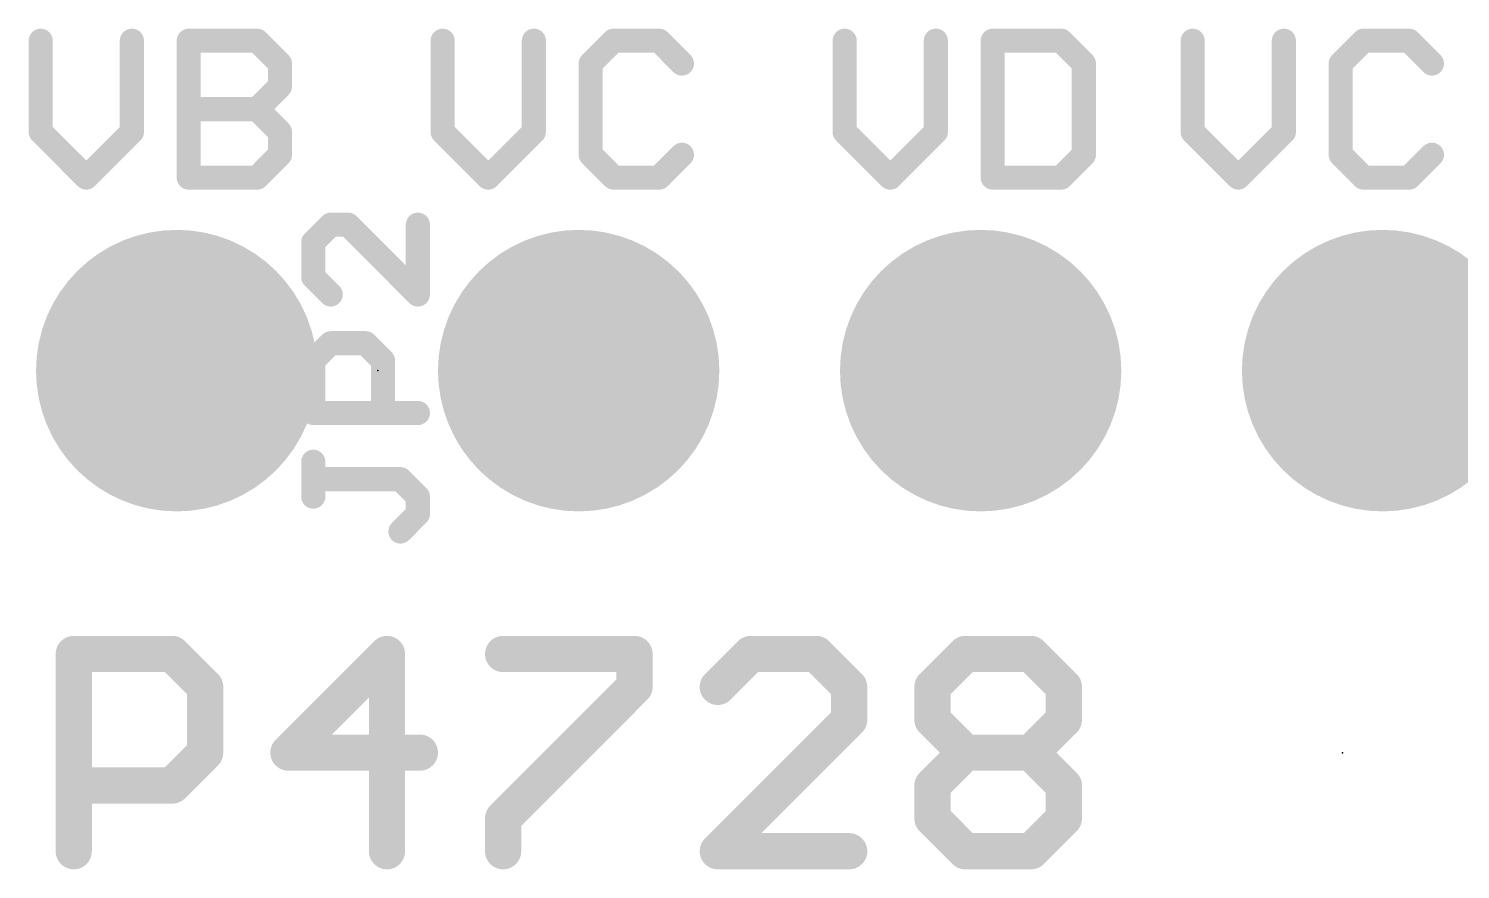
# Model space of a CAD drawing. Extents: x 0.4 to 25, y 0.4 to 17.4.
# Drawn here: x 10.49 to 19.54, y 12.09 to 17.4 of the extents above; entities that cross this region are included whole.
import ezdxf

# ---------------------------------------------------------------- set-up
doc = ezdxf.new("R2010")
doc.units = 0
for name, color, linetype in [('17', 110, 'CONTINUOUS'), ('21', 40, 'CONTINUOUS'), ('23', 40, 'CONTINUOUS'), ('25', 253, 'CONTINUOUS')]:
    doc.layers.add(name, color=color, linetype=linetype)

# ---------------------------------------------------------------- blocks, each defined once
blk = doc.blocks.new('ROUNDP')
at = {"const_width": 0.5}
blk.add_lwpolyline([(0, -0.25, 1), (0, 0.25, 1), (0, -0.25)], format="xyb", dxfattribs=at)

msp = doc.modelspace()

# ---------------------------------------------------------------- linework, layer by layer
at = {"layer": '21'}
for points, const_width in [([(10.5707, 17.3235), (10.5707, 16.7473)], 0.1524), ([(11.1469, 16.7473), (11.1469, 17.3235)], 0.1524), ([(11.5062, 16.4592), (11.5062, 17.3235)], 0.1524), ([(11.5062, 17.3235), (11.9384, 17.3235)], 0.1524), ([(11.9384, 17.3235), (12.0824, 17.1795)], 0.1524), ([(13.1107, 17.3235), (13.1107, 16.7473)], 0.1524), ([(13.6869, 16.7473), (13.6869, 17.3235)], 0.1524), ([(14.1903, 17.3235), (14.0462, 17.1795)], 0.1524), ([(14.4784, 17.3235), (14.1903, 17.3235)], 0.1524), ([(14.6224, 17.1795), (14.4784, 17.3235)], 0.1524), ([(15.6507, 17.3235), (15.6507, 16.7473)], 0.1524), ([(16.2269, 16.7473), (16.2269, 17.3235)], 0.1524), ([(16.5862, 17.3235), (16.5862, 16.4592)], 0.1524), ([(17.0184, 17.3235), (16.5862, 17.3235)], 0.1524), ([(17.1624, 17.1795), (17.0184, 17.3235)], 0.1524), ([(17.8499, 17.3235), (17.8499, 16.7473)], 0.1524), ([(18.4261, 16.7473), (18.4261, 17.3235)], 0.1524), ([(18.9295, 17.3235), (18.7854, 17.1795)], 0.1524), ([(19.2176, 17.3235), (18.9295, 17.3235)], 0.1524), ([(19.3617, 17.1795), (19.2176, 17.3235)], 0.1524), ([(12.0824, 17.1795), (12.0824, 17.0354)], 0.1524), ([(14.0462, 17.1795), (14.0462, 16.6033)], 0.1524), ([(17.1624, 16.6033), (17.1624, 17.1795)], 0.1524), ([(18.7854, 17.1795), (18.7854, 16.6033)], 0.1524), ([(12.0824, 17.0354), (11.9384, 16.8914)], 0.1524), ([(11.5062, 16.8914), (11.9384, 16.8914)], 0.1524), ([(11.9384, 16.8914), (12.0824, 16.7473)], 0.1524), ([(10.5707, 16.7473), (10.8588, 16.4592)], 0.1524), ([(10.8588, 16.4592), (11.1469, 16.7473)], 0.1524), ([(12.0824, 16.7473), (12.0824, 16.6033)], 0.1524), ([(13.1107, 16.7473), (13.3988, 16.4592)], 0.1524), ([(13.3988, 16.4592), (13.6869, 16.7473)], 0.1524), ([(15.6507, 16.7473), (15.9388, 16.4592)], 0.1524), ([(15.9388, 16.4592), (16.2269, 16.7473)], 0.1524), ([(17.8499, 16.7473), (18.138, 16.4592)], 0.1524), ([(18.138, 16.4592), (18.4261, 16.7473)], 0.1524), ([(12.0824, 16.6033), (11.9384, 16.4592)], 0.1524), ([(14.0462, 16.6033), (14.1903, 16.4592)], 0.1524), ([(14.4784, 16.4592), (14.6224, 16.6033)], 0.1524), ([(17.0184, 16.4592), (17.1624, 16.6033)], 0.1524), ([(18.7854, 16.6033), (18.9295, 16.4592)], 0.1524), ([(19.2176, 16.4592), (19.3617, 16.6033)], 0.1524), ([(11.9384, 16.4592), (11.5062, 16.4592)], 0.1524), ([(14.1903, 16.4592), (14.4784, 16.4592)], 0.1524), ([(16.5862, 16.4592), (17.0184, 16.4592)], 0.1524), ([(18.9295, 16.4592), (19.2176, 16.4592)], 0.1524), ([(10.7795, 12.2047), (10.7795, 13.4504)], 0.2286), ([(10.7795, 13.4504), (11.4024, 13.4504)], 0.2286), ([(11.4024, 13.4504), (11.61, 13.2428)], 0.2286), ([(12.7589, 13.4504), (12.1361, 12.8275)], 0.2286), ([(12.7589, 12.2047), (12.7589, 13.4504)], 0.2286), ([(13.4926, 13.4504), (14.323, 13.4504)], 0.2286), ([(14.323, 13.4504), (14.323, 13.2428)], 0.2286), ([(15.0567, 13.4504), (14.8491, 13.2428)], 0.2286), ([(15.4719, 13.4504), (15.0567, 13.4504)], 0.2286), ([(15.6795, 13.2428), (15.4719, 13.4504)], 0.2286), ([(16.2056, 13.2428), (16.4132, 13.4504)], 0.2286), ([(16.4132, 13.4504), (16.8284, 13.4504)], 0.2286), ([(16.8284, 13.4504), (17.036, 13.2428)], 0.2286), ([(11.61, 13.2428), (11.61, 12.8275)], 0.2286), ([(14.323, 13.2428), (13.4926, 12.4123)], 0.2286), ([(15.6795, 13.0351), (15.6795, 13.2428)], 0.2286), ([(16.2056, 13.0351), (16.2056, 13.2428)], 0.2286), ([(17.036, 13.2428), (17.036, 13.0351)], 0.2286), ([(14.8491, 12.2047), (15.6795, 13.0351)], 0.2286), ([(16.4132, 12.8275), (16.2056, 13.0351)], 0.2286), ([(17.036, 13.0351), (16.8284, 12.8275)], 0.2286), ([(11.61, 12.8275), (11.4024, 12.6199)], 0.2286), ([(12.1361, 12.8275), (12.9665, 12.8275)], 0.2286), ([(16.2056, 12.6199), (16.4132, 12.8275)], 0.2286), ([(16.4132, 12.8275), (16.8284, 12.8275)], 0.2286), ([(16.8284, 12.8275), (17.036, 12.6199)], 0.2286), ([(11.4024, 12.6199), (10.7795, 12.6199)], 0.2286), ([(16.2056, 12.4123), (16.2056, 12.6199)], 0.2286), ([(17.036, 12.6199), (17.036, 12.4123)], 0.2286), ([(13.4926, 12.4123), (13.4926, 12.2047)], 0.2286), ([(16.4132, 12.2047), (16.2056, 12.4123)], 0.2286), ([(17.036, 12.4123), (16.8284, 12.2047)], 0.2286), ([(15.6795, 12.2047), (14.8491, 12.2047)], 0.2286), ([(16.8284, 12.2047), (16.4132, 12.2047)], 0.2286)]:
    msp.add_lwpolyline(points, dxfattribs=dict(at, const_width=const_width))
for points, const_width in [([(10.6088, 17.3235, 1), (10.5326, 17.3235)], 0.0762), ([(11.185, 17.3235, 1), (11.1088, 17.3235)], 0.0762), ([(11.5443, 17.3235, 1), (11.4681, 17.3235)], 0.0762), ([(11.5062, 17.3616, 1), (11.5062, 17.2854)], 0.0762), ([(11.9653, 17.3505, 1), (11.9114, 17.2966)], 0.0762), ([(11.9384, 17.2854, 1), (11.9384, 17.3616)], 0.0762), ([(13.1488, 17.3235, 1), (13.0726, 17.3235)], 0.0762), ([(13.725, 17.3235, 1), (13.6488, 17.3235)], 0.0762), ([(14.1903, 17.3616, 1), (14.1903, 17.2854)], 0.0762), ([(14.2172, 17.2966, 1), (14.1633, 17.3505)], 0.0762), ([(14.5053, 17.3505, 1), (14.4514, 17.2966)], 0.0762), ([(14.4784, 17.2854, 1), (14.4784, 17.3616)], 0.0762), ([(15.6888, 17.3235, 1), (15.6126, 17.3235)], 0.0762), ([(16.265, 17.3235, 1), (16.1888, 17.3235)], 0.0762), ([(16.6243, 17.3235, 1), (16.5481, 17.3235)], 0.0762), ([(16.5862, 17.3616, 1), (16.5862, 17.2854)], 0.0762), ([(17.0453, 17.3505, 1), (16.9914, 17.2966)], 0.0762), ([(17.0184, 17.2854, 1), (17.0184, 17.3616)], 0.0762), ([(17.888, 17.3235, 1), (17.8118, 17.3235)], 0.0762), ([(18.4642, 17.3235, 1), (18.388, 17.3235)], 0.0762), ([(18.9295, 17.3616, 1), (18.9295, 17.2854)], 0.0762), ([(18.9564, 17.2966, 1), (18.9026, 17.3505)], 0.0762), ([(19.2446, 17.3505, 1), (19.1907, 17.2966)], 0.0762), ([(19.2176, 17.2854, 1), (19.2176, 17.3616)], 0.0762), ([(12.1205, 17.1795, 1), (12.0443, 17.1795)], 0.0762), ([(12.0555, 17.1525, 1), (12.1094, 17.2064)], 0.0762), ([(14.0843, 17.1795, 1), (14.0081, 17.1795)], 0.0762), ([(14.0193, 17.2064, 1), (14.0731, 17.1525)], 0.0762), ([(14.5955, 17.1525, 1), (14.6494, 17.2064)], 0.0762), ([(17.2005, 17.1795, 1), (17.1243, 17.1795)], 0.0762), ([(17.1355, 17.1525, 1), (17.1894, 17.2064)], 0.0762), ([(18.8235, 17.1795, 1), (18.7473, 17.1795)], 0.0762), ([(18.7585, 17.2064, 1), (18.8124, 17.1525)], 0.0762), ([(19.3347, 17.1525, 1), (19.3886, 17.2064)], 0.0762), ([(12.1094, 17.0085, 1), (12.0555, 17.0624)], 0.0762), ([(12.0443, 17.0354, 1), (12.1205, 17.0354)], 0.0762), ([(11.5062, 16.9295, 1), (11.5062, 16.8533)], 0.0762), ([(11.9653, 16.9183, 1), (11.9114, 16.8644)], 0.0762), ([(11.9114, 16.9183, 1), (11.9653, 16.8644)], 0.0762), ([(11.9384, 16.8533, 1), (11.9384, 16.9295)], 0.0762), ([(10.5976, 16.7743, 1), (10.5437, 16.7204)], 0.0762), ([(10.5326, 16.7473, 1), (10.6088, 16.7473)], 0.0762), ([(11.1088, 16.7473, 1), (11.185, 16.7473)], 0.0762), ([(11.1738, 16.7204, 1), (11.12, 16.7743)], 0.0762), ([(12.1205, 16.7473, 1), (12.0443, 16.7473)], 0.0762), ([(12.0555, 16.7204, 1), (12.1094, 16.7743)], 0.0762), ([(13.1376, 16.7743, 1), (13.0837, 16.7204)], 0.0762), ([(13.0726, 16.7473, 1), (13.1488, 16.7473)], 0.0762), ([(13.6488, 16.7473, 1), (13.725, 16.7473)], 0.0762), ([(13.7138, 16.7204, 1), (13.66, 16.7743)], 0.0762), ([(15.6776, 16.7743, 1), (15.6237, 16.7204)], 0.0762), ([(15.6126, 16.7473, 1), (15.6888, 16.7473)], 0.0762), ([(16.1888, 16.7473, 1), (16.265, 16.7473)], 0.0762), ([(16.2538, 16.7204, 1), (16.2, 16.7743)], 0.0762), ([(17.8769, 16.7743, 1), (17.823, 16.7204)], 0.0762), ([(17.8118, 16.7473, 1), (17.888, 16.7473)], 0.0762), ([(18.388, 16.7473, 1), (18.4642, 16.7473)], 0.0762), ([(18.4531, 16.7204, 1), (18.3992, 16.7743)], 0.0762), ([(12.1094, 16.5763, 1), (12.0555, 16.6302)], 0.0762), ([(14.0731, 16.6302, 1), (14.0193, 16.5763)], 0.0762), ([(14.6494, 16.5763, 1), (14.5955, 16.6302)], 0.0762), ([(17.1894, 16.5763, 1), (17.1355, 16.6302)], 0.0762), ([(18.8124, 16.6302, 1), (18.7585, 16.5763)], 0.0762), ([(19.3886, 16.5763, 1), (19.3347, 16.6302)], 0.0762), ([(12.0443, 16.6033, 1), (12.1205, 16.6033)], 0.0762), ([(14.0081, 16.6033, 1), (14.0843, 16.6033)], 0.0762), ([(17.1243, 16.6033, 1), (17.2005, 16.6033)], 0.0762), ([(18.7473, 16.6033, 1), (18.8235, 16.6033)], 0.0762), ([(10.8319, 16.4861, 1), (10.8857, 16.4323)], 0.0762), ([(10.8319, 16.4323, 1), (10.8857, 16.4861)], 0.0762), ([(11.5062, 16.4973, 1), (11.5062, 16.4211)], 0.0762), ([(11.4681, 16.4592, 1), (11.5443, 16.4592)], 0.0762), ([(11.9114, 16.4861, 1), (11.9653, 16.4323)], 0.0762), ([(11.9384, 16.4211, 1), (11.9384, 16.4973)], 0.0762), ([(13.3719, 16.4861, 1), (13.4257, 16.4323)], 0.0762), ([(13.3719, 16.4323, 1), (13.4257, 16.4861)], 0.0762), ([(14.1903, 16.4973, 1), (14.1903, 16.4211)], 0.0762), ([(14.1633, 16.4323, 1), (14.2172, 16.4861)], 0.0762), ([(14.4514, 16.4861, 1), (14.5053, 16.4323)], 0.0762), ([(14.4784, 16.4211, 1), (14.4784, 16.4973)], 0.0762), ([(15.9119, 16.4861, 1), (15.9657, 16.4323)], 0.0762), ([(15.9119, 16.4323, 1), (15.9657, 16.4861)], 0.0762), ([(16.5862, 16.4973, 1), (16.5862, 16.4211)], 0.0762), ([(16.5481, 16.4592, 1), (16.6243, 16.4592)], 0.0762), ([(16.9914, 16.4861, 1), (17.0453, 16.4323)], 0.0762), ([(17.0184, 16.4211, 1), (17.0184, 16.4973)], 0.0762), ([(18.1111, 16.4861, 1), (18.165, 16.4323)], 0.0762), ([(18.1111, 16.4323, 1), (18.165, 16.4861)], 0.0762), ([(18.9295, 16.4973, 1), (18.9295, 16.4211)], 0.0762), ([(18.9026, 16.4323, 1), (18.9564, 16.4861)], 0.0762), ([(19.1907, 16.4861, 1), (19.2446, 16.4323)], 0.0762), ([(19.2176, 16.4211, 1), (19.2176, 16.4973)], 0.0762), ([(10.7795, 13.5075, 1), (10.7795, 13.3932)], 0.1143), ([(10.8367, 13.4504, 1), (10.7224, 13.4504)], 0.1143), ([(11.4428, 13.4908, 1), (11.362, 13.41)], 0.1143), ([(11.4024, 13.3932, 1), (11.4024, 13.5075)], 0.1143), ([(12.816, 13.4504, 1), (12.7017, 13.4504)], 0.1143), ([(12.7993, 13.41, 1), (12.7185, 13.4908)], 0.1143), ([(13.4926, 13.5075, 1), (13.4926, 13.3932)], 0.1143), ([(14.3801, 13.4504, 1), (14.2658, 13.4504)], 0.1143), ([(14.323, 13.3932, 1), (14.323, 13.5075)], 0.1143), ([(15.0567, 13.5075, 1), (15.0567, 13.3932)], 0.1143), ([(15.0971, 13.41, 1), (15.0163, 13.4908)], 0.1143), ([(15.5123, 13.4908, 1), (15.4315, 13.41)], 0.1143), ([(15.4719, 13.3932, 1), (15.4719, 13.5075)], 0.1143), ([(16.4132, 13.5075, 1), (16.4132, 13.3932)], 0.1143), ([(16.4536, 13.41, 1), (16.3728, 13.4908)], 0.1143), ([(16.8688, 13.4908, 1), (16.788, 13.41)], 0.1143), ([(16.8284, 13.3932, 1), (16.8284, 13.5075)], 0.1143), ([(11.6671, 13.2428, 1), (11.5528, 13.2428)], 0.1143), ([(11.5696, 13.2023, 1), (11.6504, 13.2832)], 0.1143), ([(14.2658, 13.2428, 1), (14.3801, 13.2428)], 0.1143), ([(14.3634, 13.2023, 1), (14.2826, 13.2832)], 0.1143), ([(14.8086, 13.2832, 1), (14.8895, 13.2023)], 0.1143), ([(15.7366, 13.2428, 1), (15.6223, 13.2428)], 0.1143), ([(15.6391, 13.2023, 1), (15.7199, 13.2832)], 0.1143), ([(16.2627, 13.2428, 1), (16.1484, 13.2428)], 0.1143), ([(16.1651, 13.2832, 1), (16.246, 13.2023)], 0.1143), ([(17.0932, 13.2428, 1), (16.9789, 13.2428)], 0.1143), ([(16.9956, 13.2023, 1), (17.0764, 13.2832)], 0.1143), ([(15.7199, 12.9947, 1), (15.6391, 13.0756)], 0.1143), ([(16.246, 13.0756, 1), (16.1651, 12.9947)], 0.1143), ([(17.0764, 12.9947, 1), (16.9956, 13.0756)], 0.1143), ([(15.6223, 13.0351, 1), (15.7366, 13.0351)], 0.1143), ([(16.1484, 13.0351, 1), (16.2627, 13.0351)], 0.1143), ([(16.9789, 13.0351, 1), (17.0932, 13.0351)], 0.1143), ([(11.6504, 12.7871, 1), (11.5696, 12.8679)], 0.1143), ([(12.1361, 12.8847, 1), (12.1361, 12.7704)], 0.1143), ([(12.9665, 12.7704, 1), (12.9665, 12.8847)], 0.1143), ([(16.4132, 12.8847, 1), (16.4132, 12.7704)], 0.1143), ([(16.4536, 12.7871, 1), (16.3728, 12.8679)], 0.1143), ([(16.8688, 12.8679, 1), (16.788, 12.7871)], 0.1143), ([(16.8284, 12.7704, 1), (16.8284, 12.8847)], 0.1143), ([(11.5528, 12.8275, 1), (11.6671, 12.8275)], 0.1143), ([(12.0956, 12.8679, 1), (12.1765, 12.7871)], 0.1143), ([(16.3728, 12.7871, 1), (16.4536, 12.8679)], 0.1143), ([(16.788, 12.8679, 1), (16.8688, 12.7871)], 0.1143), ([(10.7795, 12.6771, 1), (10.7795, 12.5628)], 0.1143), ([(11.362, 12.6603, 1), (11.4428, 12.5795)], 0.1143), ([(11.4024, 12.5628, 1), (11.4024, 12.6771)], 0.1143), ([(16.2627, 12.6199, 1), (16.1484, 12.6199)], 0.1143), ([(16.1651, 12.6603, 1), (16.246, 12.5795)], 0.1143), ([(17.0932, 12.6199, 1), (16.9789, 12.6199)], 0.1143), ([(16.9956, 12.5795, 1), (17.0764, 12.6603)], 0.1143), ([(13.5497, 12.4123, 1), (13.4354, 12.4123)], 0.1143), ([(13.4521, 12.4527, 1), (13.533, 12.3719)], 0.1143), ([(16.246, 12.4527, 1), (16.1651, 12.3719)], 0.1143), ([(17.0764, 12.3719, 1), (16.9956, 12.4527)], 0.1143), ([(16.1484, 12.4123, 1), (16.2627, 12.4123)], 0.1143), ([(16.9789, 12.4123, 1), (17.0932, 12.4123)], 0.1143), ([(14.8491, 12.2619, 1), (14.8491, 12.1476)], 0.1143), ([(15.6795, 12.1476, 1), (15.6795, 12.2619)], 0.1143), ([(16.4132, 12.2619, 1), (16.4132, 12.1476)], 0.1143), ([(16.8284, 12.1476, 1), (16.8284, 12.2619)], 0.1143), ([(10.7224, 12.2047, 1), (10.8367, 12.2047)], 0.1143), ([(12.7017, 12.2047, 1), (12.816, 12.2047)], 0.1143), ([(13.4354, 12.2047, 1), (13.5497, 12.2047)], 0.1143), ([(14.8086, 12.2451, 1), (14.8895, 12.1643)], 0.1143), ([(16.3728, 12.1643, 1), (16.4536, 12.2451)], 0.1143), ([(16.788, 12.2451, 1), (16.8688, 12.1643)], 0.1143)]:
    msp.add_lwpolyline(points, format="xyb", dxfattribs=dict(at, const_width=const_width))
at = {"layer": '23'}
for p in [(12.7, 15.24), (18.796, 12.827)]:
    msp.add_point(p, dxfattribs=at)
at = {"layer": '25', "const_width": 0.1524}
for points in [[(12.4032, 16.1615), (12.293, 16.0513)], [(12.5134, 16.1615), (12.4032, 16.1615)], [(12.954, 15.7208), (12.5134, 16.1615)], [(12.954, 16.1615), (12.954, 15.7208)], [(12.293, 16.0513), (12.293, 15.831)], [(12.293, 15.831), (12.4032, 15.7208)], [(12.293, 15.3029), (12.4032, 15.4131)], [(12.4032, 15.4131), (12.6235, 15.4131)], [(12.6235, 15.4131), (12.7337, 15.3029)], [(12.293, 14.9724), (12.293, 15.3029)], [(12.7337, 15.3029), (12.7337, 14.9724)], [(12.954, 14.9724), (12.293, 14.9724)], [(12.293, 14.4443), (12.293, 14.6646)], [(12.8438, 14.5545), (12.293, 14.5545)], [(12.954, 14.4443), (12.8438, 14.5545)], [(12.954, 14.3342), (12.954, 14.4443)], [(12.8438, 14.224), (12.954, 14.3342)]]:
    msp.add_lwpolyline(points, dxfattribs=at)
at = {"layer": '25', "const_width": 0.0762}
for points in [[(12.4032, 16.1996, 1), (12.4032, 16.1234)], [(12.4301, 16.1345, 1), (12.3763, 16.1884)], [(12.5403, 16.1884, 1), (12.4864, 16.1345)], [(12.5134, 16.1234, 1), (12.5134, 16.1996)], [(12.9921, 16.1615, 1), (12.9159, 16.1615)], [(12.3311, 16.0513, 1), (12.2549, 16.0513)], [(12.2661, 16.0783, 1), (12.32, 16.0244)], [(12.32, 15.8579, 1), (12.2661, 15.804)], [(12.2549, 15.831, 1), (12.3311, 15.831)], [(12.3763, 15.6939, 1), (12.4301, 15.7478)], [(12.9159, 15.7208, 1), (12.9921, 15.7208)], [(12.9271, 15.6939, 1), (12.9809, 15.7478)], [(12.4032, 15.4512, 1), (12.4032, 15.375)], [(12.4301, 15.3861, 1), (12.3763, 15.44)], [(12.6505, 15.44, 1), (12.5966, 15.3861)], [(12.6235, 15.375, 1), (12.6235, 15.4512)], [(12.3311, 15.3029, 1), (12.2549, 15.3029)], [(12.2661, 15.3298, 1), (12.32, 15.276)], [(12.7718, 15.3029, 1), (12.6956, 15.3029)], [(12.7067, 15.276, 1), (12.7606, 15.3298)], [(12.293, 15.0105, 1), (12.293, 14.9343)], [(12.954, 14.9343, 1), (12.954, 15.0105)], [(12.2549, 14.9724, 1), (12.3311, 14.9724)], [(12.6956, 14.9724, 1), (12.7718, 14.9724)], [(12.3311, 14.6646, 1), (12.2549, 14.6646)], [(12.293, 14.5926, 1), (12.293, 14.5164)], [(12.8708, 14.5814, 1), (12.8169, 14.5275)], [(12.8438, 14.5164, 1), (12.8438, 14.5926)], [(12.2549, 14.4443, 1), (12.3311, 14.4443)], [(12.9921, 14.4443, 1), (12.9159, 14.4443)], [(12.9271, 14.4174, 1), (12.9809, 14.4713)], [(12.9809, 14.3072, 1), (12.9271, 14.3611)], [(12.9159, 14.3342, 1), (12.9921, 14.3342)], [(12.8169, 14.2509, 1), (12.8708, 14.1971)]]:
    msp.add_lwpolyline(points, format="xyb", dxfattribs=at)

# ---------------------------------------------------------------- block references
at = {"layer": '17', "xscale": 1.778, "yscale": 1.778, "rotation": 90}
for p in [(11.43, 15.24), (11.43, 15.24), (13.97, 15.24), (13.97, 15.24), (16.51, 15.24), (16.51, 15.24), (19.05, 15.24), (19.05, 15.24)]:
    msp.add_blockref('ROUNDP', p, dxfattribs=at)

doc.saveas('drawing.dxf')
